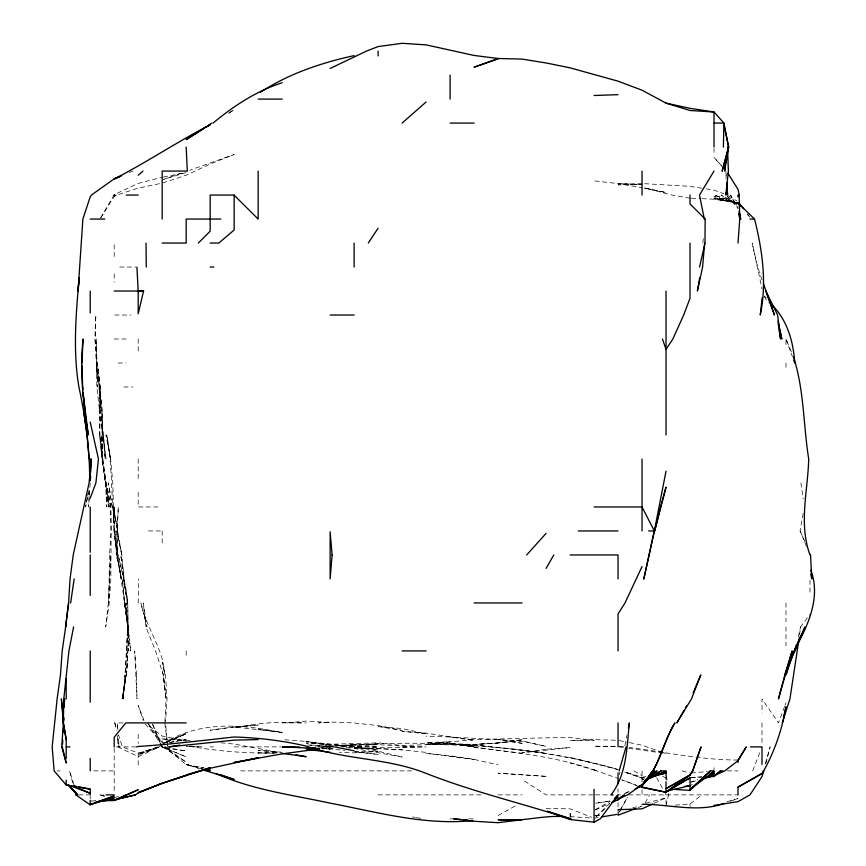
<?xml version="1.0" encoding="UTF-8"?>
<svg xmlns="http://www.w3.org/2000/svg" width="866" height="866" viewBox="0 0 866 866"><rect width="100%" height="100%" fill="white"/><g stroke="black" fill="none" stroke-linecap="round" stroke-linejoin="round"><path stroke-width="0.65" stroke-dasharray="4.33 3.25" d="M114.16 530.955L113.89 506.967L114.193 523.216C111.043 493.869 112.158 464.154 106.832 434.992L110.642 458.98L112.786 482.979L113.489 506.967L121.781 554.954L116.867 530.955L121.911 554.954L124.065 578.943L120.764 554.954L127.302 602.942C124.65 570.618 110.469 539.94 114.193 506.967L114.16 530.955L116.639 554.954L115.773 530.955L116.271 554.954L121.489 578.943L116.975 554.954L121.337 578.943L117.375 554.954L117.083 530.955L118.328 506.967L117.127 530.955L117.375 554.954L124.672 602.942L130.723 650.929L125.451 602.942C130.225 634.854 125.083 666.972 123.21 698.905L125.159 674.917L122.983 698.905L125.841 674.917L122.03 698.905C129.803 667.545 128.027 634.973 127.724 602.942C126.133 579.073 116.499 556.892 114.193 533.142L114.193 529.018M138.192 602.942L138.549 578.943M726.065 179.067L726.173 172.399M126.772 650.929L127.475 626.93L126.219 602.942L127.681 626.93L125.029 674.917M126.642 674.917L127.562 650.929L126.598 674.917L122.03 698.905M89.122 496.305L88.624 506.967L89.328 496.305M89.176 494.973L89.36 490.968M164.908 721.573L166.034 698.905L163.306 674.917L155.566 650.929L145.899 626.93L143.301 602.942L146.96 626.93L140.92 602.942C146.192 627.98 163.598 648.883 164.832 674.917L162.18 662.144L165.514 674.917L167.051 698.905L165.59 721.573M89.414 494.973L90.205 482.979M702.846 243.043L703.614 236.386M799.535 634.93L800.563 626.93L809.991 614.33M806.517 546.554L800.087 530.955L803.215 513.278M87.52 496.868L85.561 506.967L88.917 490.069M87.758 495.601L88.245 493.079M624.873 745.637L626.129 739.315M626.378 738.059L626.887 735.526M666.03 805.845L668.509 794.88L668.238 792.217L668.509 794.88M798.236 637.03L800.563 626.93M619.309 774.54L619.937 772.104M765.858 763.314L770.123 746.893L764.797 765.836M784.585 706.515L778.469 722.904L762.004 698.905L762.004 712.956M785.051 705.26L785.992 702.737M752.695 770.892L760.142 751.699M619.904 811.604L627.363 797.272M645.138 803.02L649.468 794.88M618.67 813.044L619.904 810.771M620.532 809.645L626.746 798.29M100.672 217.907L114.193 194.655L138.192 183.408L162.18 177.303M100.727 217.929L114.193 196.463L116.607 195.066L138.192 188.106L162.18 183.127L186.179 175.213L210.167 163.999L234.156 154.505L189.751 170.223M609.74 803.183L594.974 817.948L607.488 806.582M162.18 744.208L159.333 746.893L138.192 756.603L117.895 746.893L117.668 736.23M675.361 805.131L690.018 804.016L701.828 794.88M228.602 113.284L234.156 109.776L228.559 113.1M690.018 785.743L692.302 784.38M595.191 809.775L610.043 801.429M498.08 815.523L517.5 804.687M624.386 793.678L630.275 790.69M163.382 743.667C198.66 720.718 242.913 723.857 282.143 732.82L258.155 729.075L282.143 732.311L234.156 726.985L210.167 730.211L234.156 726.899L258.155 725.058L234.156 727.57C256.249 723.413 278.798 721.086 301.271 722.904M654.036 803.323L666.03 797.824L666.03 804.503M625.566 793.267L629.095 791.654M165.785 742.638L186.179 733.437L163.382 743.483M595.256 809.883L609.642 803.442M129.37 172.561L132.866 171.067M165.785 742.487L186.179 733.881L162.18 743.147M690.018 782.463L697.595 779.573M638.253 807.588L640.775 806.636M730.428 801.212L738.005 798.539L725.383 802.165M181.124 173.222L163.447 179.414L186.179 172.54M158.056 746.893L138.192 753.745L159.333 746.893L138.192 754.784L159.322 746.893L138.192 753.074L122.312 746.893L118.761 735.526M644.564 778.729L642.042 779.584L644.564 778.891M691.284 782.106L697.595 780.32M645.83 803.291L666.03 797.824M114.193 797.499L119.421 796.33M169.758 742.671L174.813 741.642M176.069 741.393L186.179 739.347L168.491 742.552M163.447 177.043L184.913 172.789M645.83 776.564L642.042 777.235L624.819 772.007M594.054 818.197L598.049 817.526M610.043 800.953L595.386 803.291L610.043 801.158M632.71 807.545L642.042 806.159M333.778 747.769L322.13 748.917M287.144 722.904L306.142 721.053L330.13 722.547L318.461 722.904L330.13 722.017L353.718 722.904L378.117 725.6L402.105 730.439L378.117 726.509L402.105 728.587L426.094 733.805L402.105 731.283L426.094 733.156L474.081 740.354L450.093 736.988L426.094 736.165M691.349 773.024L707.349 771.519M321.838 746.893C420.757 739.131 522.144 742.476 618.043 769.549C556.059 751.298 490.513 744.738 426.094 744.5L450.093 743.862L474.081 745.345L450.093 743.645L474.081 746.893L450.093 743.19C498.123 751.883 547.572 753.517 594.054 769.896L597.075 770.892L570.055 762.935M342.297 746.893L378.117 744.652L415.204 746.893M326.233 746.893L332.793 746.34L320.875 747.369M690.018 777.765L702.012 776.715M95.531 800.725L91.536 801.028L95.531 800.985M594.054 815.75L600.712 815.317M330.13 746.568L317.562 746.893M691.349 777.69L702.012 777.127M642.042 183.592L618.043 184.848L642.042 184.512L618.043 183.56L594.054 180.853M422.283 746.893C383.508 748.668 344.765 746.211 306.142 743.006L330.13 744.284L378.117 742.833L402.105 745.539L450.093 743.862L474.081 746.081L450.093 743.937L474.081 745.377L450.093 744.121L474.081 744.706L546.067 753.247M595.386 815.718L600.712 815.599M276.817 752.814C247.362 753.756 217.799 751.158 188.777 746.189M332.793 748.462L322.13 748.408L330.13 749.187L322.152 748.376M276.817 752.76L258.155 752.922L276.817 753.268M354.118 751.71L378.117 751.547L354.118 752.846L339.461 752.5M113.749 195.066L116.607 195.066M119.67 267.042L135.843 267.042M114.745 315.029L130.961 315.029M114.193 339.017L128.947 339.017M118.079 363.016L125.938 363.016M123.849 387.005L132.92 387.005M138.506 506.967L157.731 506.967M148.465 530.955L160.827 530.955M114.193 722.904L114.832 722.904L116.791 729.215M118.88 722.904L123.048 722.904M282.143 722.904L306.142 722.904M116.412 746.893L135.518 746.893M160.665 743.299L162.18 746.893L186.179 756.808L162.18 746.893L160.113 743.472M186.179 764.646L203.846 767.915L186.179 764.646L164.605 746.893L167.755 746.893L165.514 722.904M210.167 746.893L213.491 746.893M234.156 746.893L280.811 746.893M315.473 746.893L330.13 746.893M371.666 746.893L378.117 746.893L354.118 746.849M402.105 746.893L426.094 746.893M57.113 770.892L60.046 770.892M93.734 770.892L114.193 770.892M240.618 770.892L414.1 770.892M727.343 770.892L738.005 770.892M78.568 794.88L89.328 794.88M104.71 796.558L99.969 794.88L103.303 794.88M378.117 794.88L483.412 794.88M498.08 794.88L522.068 794.88M592.95 794.88L546.067 794.88L522.068 779.476M595.386 794.88L612.717 794.88M618.043 794.88L620.684 794.88M628.608 794.88L738.005 794.88M450.093 818.879L452.756 818.879M468.755 818.879L474.081 818.879M615.38 746.286L594.054 746.211L615.38 746.665M738.005 760.034C701.417 760.023 665.391 752.078 629.149 747.423M340.793 746.427L378.117 749.48L354.118 747.553L402.105 749.848L426.094 752.381M354.118 748.083L378.117 748.386L402.105 749.869M186.179 746.644L201.583 746.893L186.179 745.713M546.067 808.4L570.055 808.833L591.651 817.255M615.38 740.224L594.054 739.651L570.055 740.506L594.054 740.278L570.055 737.594L546.067 737.854L474.081 739.575L426.094 744.349L450.093 741.826L426.094 742.498L474.081 744.565L522.068 741.155L546.067 746.384L522.068 740.939L450.093 737.009M644.705 183.689L690.018 186.352L704.686 188.658M310.136 745.063L332.793 745.951M642.042 184.512L618.043 183.57L642.042 187.706M691.349 198.227L700.681 198.628M702.012 198.682L714.017 199.202L738.005 202.904L714.017 198.033L736.75 202.871M145.012 723.879L162.18 742.433L162.18 738.915L190.174 740.408M307.473 744.998L333.562 746.611M570.055 816.627L592.723 818.11M320.799 747.921L344.798 750.454M284.806 739.791L306.142 741.426L330.13 744.933L306.142 741.577L354.118 746.546L378.117 751.223L402.105 757.057L354.118 748.419M282.143 752.251L258.155 750.292L276.817 752.327M619.255 746.395L624.072 746.795M162.18 738.915L186.179 740.993L162.18 736.068L146.982 724.452M346.216 747.715L351.488 748.181M220.83 742.779L234.156 744.046L280.876 752.684M474.081 747.434L522.068 753.193M355.461 751.861L378.117 754.438L355.461 751.807M450.093 756.159L474.081 759.406L426.094 753.355L450.093 755.715L474.081 759.395L498.08 764.851M160.069 743.299L162.18 747.477L186.179 750.995L162.18 746.893M619.374 746.893L623.368 747.499M628.705 748.311L666.03 753.55L662.425 752.305M706.017 188.864L714.017 190.119L723.738 193.713M412.552 816.963L415.16 817.396M416.47 817.601L421.688 818.446M738.005 202.904L714.017 198.779L738.005 203.358L714.017 195.066L738.005 203.142M690.018 198.173L672.027 195.066L644.564 187.976M99.969 794.88L105.143 795.832M644.564 188.214L666.03 192.533L644.564 187.868M619.309 740.549L628.153 742.357M629.409 742.617L642.042 745.204L661.223 751.894M570.055 757.252L618.043 769.582M186.179 764.537L202.59 768.705L186.179 764.397L199.743 768.856M738.005 203.358L714.017 196.485L738.005 204.116L720.967 195.066L738.005 205.036L727.007 195.889M682.213 770.892L690.018 773.143M624.819 772.169L642.042 778.123L624.029 771.736M594.054 769.928L618.043 778.426M636.986 785.559L621.831 779.855L636.986 785.538M662.739 776.337L666.03 778.155L666.409 780.721M633.923 770.892L642.042 775.579M728.447 195.716L736.944 200.934M162.624 746.893L186.179 762.145L164.605 746.893M726.855 195.997L738.005 208.284L730.59 195.066L738.005 208.143M722.06 166.164L714.017 157.331L721.616 166.164M747.239 214.151L749.75 217.095M764.526 296.02L766.204 298.023M747.477 213.913L749.058 215.97M148.497 723.987L162.18 742.433M764.104 296.324L768.304 302.916M147.685 722.904L159.42 742.324M656.623 777.744L663.518 790.312M664.146 791.459L666.03 794.88M800.087 530.955L805.586 543.047M160.156 742.097L152.048 722.904L159.593 742.097M785.992 344.571L785.992 339.017L791.492 352.213M143.983 720.415L138.192 705.476L143.258 720.415M785.992 339.017L792.422 356.695M762.004 279.956L757.674 267.042L752.164 243.043L762.004 288.822M74.032 784.78L69.518 770.892L73.231 784.78M162.18 670.836L163.306 674.917L166.12 698.905L163.328 674.917M114.193 511.925L117.754 530.955L113.489 506.967M127.692 602.942L123.232 578.943L127.724 602.942L128.179 626.93M114.832 722.904L116.185 730.482M117.094 735.526L119.129 746.893L118.252 734.898M124.347 602.942L127.984 626.93L128.807 650.929L127.973 626.93L124.347 602.942L122.442 578.943L124.672 602.942M570.932 817.677L570.055 811.723L570.055 816.974M800.909 482.979L803.193 498.968M164.843 722.904L167.755 746.893M666.582 776.217L666.993 780.223M117.873 729.573L117.386 722.904L117.527 729.573M725.838 171.067L726.314 177.736M809.991 580.22L809.991 594.293M785.992 363.016L785.992 368.537M785.992 602.942L785.992 621.647M785.992 626.93L785.992 645.884M762.004 722.904L762.004 744.23M714.017 148.411L714.017 152.416M714.017 767.731L714.017 769.842M690.018 804.016L690.018 806.441M666.03 775.73L666.03 780.721M642.042 770.892L642.042 782.009M642.042 789.738L642.042 794.88M618.043 788.894L618.043 792.119M618.043 802.598L618.043 814.181M186.179 650.929L186.179 656.439M162.18 530.955L162.18 544.692M162.18 745.669L162.18 747.477M138.192 339.017L138.192 353.263M138.192 458.98L138.192 478.746M138.192 492.353L138.192 506.967M138.192 734.336L138.192 743.515M138.192 753.074L138.192 766.02M114.193 194.655L114.193 196.463M114.193 244.742L114.193 256.52M114.193 273.948L114.193 282.056M114.193 748.213L114.193 793.57M90.205 795.811L90.205 798.809M96.386 339.017L96.353 363.016L97.826 387.005L96.537 363.016L96.819 387.005L99.601 410.993L99.254 387.005L99.233 410.993L106.117 458.98L103.151 434.992L105.143 458.98L103.574 434.992L100.716 410.993L102.838 434.992L101.972 410.993L102.34 458.98L108.564 506.967L102.437 458.98L101.549 434.992L102.34 458.98L109.462 506.967C104.136 475.272 97.858 443.295 100.142 410.993L99.806 434.992L102.729 458.98L99.698 434.992L106.193 482.979L106.832 506.967L105.436 482.979L102.036 458.98L102.415 410.993L96.321 363.016L94.892 339.017L95.877 315.029C93.052 347.19 100.824 378.907 101.582 410.993L96.353 363.016L96.386 339.017M109.581 554.954L108.629 602.942L110.664 554.954L108.337 602.942L105.728 626.93L109.257 602.942L110.848 578.943L111.162 530.955L110.805 506.967L106.442 482.979L110.718 506.967L111 530.955L109.581 554.954M644.564 777.506L642.042 778.047L644.564 777.516M546.067 749.231L522.068 752.792L570.055 747.575L546.067 749.231M522.068 739.748L498.08 743.006L474.081 744.468L498.08 743.006L522.068 739.748M330.13 747.52L322.13 748.516L330.13 747.52M354.118 744.641L339.461 745.821L378.117 743.97L330.13 746.146L354.118 744.641M546.067 776.358L498.08 773.208L546.067 776.358M522.068 743.364L498.08 739.402L522.068 743.364M114.193 514.491L112.255 506.967L108.434 482.979L112.255 506.967L114.193 514.491M110.696 458.98L105.998 434.992L110.642 458.98M100.175 387.005L97.295 363.016L100.055 387.005L100.608 410.993L100.175 387.005M136.482 674.917L134.685 650.929L137.012 698.905L136.482 674.917"/><path stroke-width="1.3" d="M690.018 195.066L690.018 203.889L705.13 219.055L705.011 243.043L699.576 267.042M725.838 192.393L725.795 195.066L728.403 171.067L727.624 151.074M62.309 746.893L66.206 763.043L61.735 746.893L63.37 722.904L63.792 698.905L68.923 650.929L73.61 626.93M723.381 147.079L723.9 123.08L714.017 111.995L690.018 108.337L666.03 103.119L642.042 90.205L618.043 81.166L570.055 67.829L546.067 62.958L522.068 59.083L498.08 58.498L474.081 55.456L426.094 44.87L402.105 43.3L378.117 46.569L366.437 51.105L330.13 68.479M762.156 297.742L760.261 315.029C766.995 283.02 762.426 250.393 754.524 219.055L738.925 203.791M90.313 480.305L90.486 476.311M90.659 472.316L91.374 458.98L89.09 482.979L73.22 554.954L70.059 578.943L68.598 602.942L65.578 626.93L68.598 602.942M90.313 479.796L90.486 475.899L90.335 479.796M81.956 363.016L83.071 339.017C79.715 371.157 83.179 403.253 88.3 434.992L83.006 392.33L85.02 410.993M66.206 739.607L63.37 722.904L63.629 717.568L63.359 722.904L66.206 739.607L66.206 758.692M62.504 744.23L62.774 740.235M63.337 732.235L63.608 728.23M738.005 243.043L739.759 219.055L739.153 195.066L738.005 196.777L738.005 195.066L739.283 195.066L738.005 189.351L727.97 173.352M704.653 243.043L702.597 267.042L697.39 291.03L699.717 277.705M79.293 277.705L78.048 291.03L82.887 219.055L90.205 196.863L91.406 195.066L114.193 178.829L121.662 175.722M79.185 277.705C75.981 314.001 72.831 350.827 78.893 387.005C85.55 417.661 89.696 448.902 89.663 480.305M725.719 161.736L724.604 171.067L728.62 147.079L723.781 123.08L728.598 147.079L722.179 171.067L728.598 147.079L727.472 147.079M799.026 638.924L789.933 698.905L782.269 722.904M70.644 602.942L74.14 578.943M594.054 506.967L642.042 506.967L654.339 530.955L643.817 578.943L654.339 530.955L666.03 471.115M628.391 727.96L629.398 722.904C626.746 747.445 626.832 774.431 611.039 794.88L613.063 794.88M796.482 644.607L795.031 650.929L800.054 637.03M783.416 717.936L785.992 706.753C781.998 730.168 773.966 753.323 762.004 773.76L738.005 787.129L738.005 794.88M136.915 267.042L138.192 291.03L143.594 291.03L138.192 313.806L138.192 292.026M66.206 622.968L62.2 650.929L60.458 674.917L57.124 698.905L52.166 746.893L54.147 770.892L66.206 785.029L90.205 789.153L90.205 794.88M784.823 674.917L778.458 698.905L792.152 650.929L784.823 674.917L785.992 671.41M619.125 770.892L626.053 746.893M790.42 659.762L785.992 674.917L794.003 650.929L785.992 671.551L805.034 626.93L794.555 649.727C807.859 626.042 821.152 597.475 810.825 570.185M763.877 770.892L762.004 776.586L749.967 794.88L738.005 801.635L714.017 805.423M90.205 498.199L95.899 482.979L98.453 458.98L90.205 422.045M693.103 692.908L700.789 674.917L691.479 698.905L676.844 722.904L684.086 710.228M642.042 566.548L625.014 602.942L618.043 613.918L618.043 650.929M685.407 707.923L686.727 705.617M546.067 568.388L553.807 554.954M762.459 772.44L763.379 770.892M714.017 171.067L699.49 195.066L704.339 219.055L705.13 219.055M368.31 243.043L378.117 228.18M642.042 785.733L652.607 770.892L642.042 785.733L634.973 788.958M642.042 785.559C659.123 768.315 662.782 743.299 674.906 722.904C662.176 742.974 659.405 768.38 642.042 785.419L654.923 770.892L651.243 774.691M526.69 554.954L546.067 533.369M643.882 782.29L646.642 779.443M198.357 243.043L210.167 231.233L210.167 195.066L234.026 195.066L258.155 219.055L258.155 171.067M614.351 798.571L618.043 794.88L600.235 818.879L594.054 822.18L570.055 819.517L547.29 811.226L571.105 818.879M674.029 789.391L690.018 790.366L710.391 770.892L714.017 770.892M612.284 802.197L618.043 796.937L618.043 799.989L624.451 794.88L620.175 797.662M691.956 787.595L710.391 770.892M644.044 782.42L657.034 770.892L652.044 774.821M402.105 123.08L426.094 102.004M707.349 776.845L714.017 776.488L720.469 770.892L722.829 770.892M138.192 175.235L142.998 171.067M646.036 779.541L650.041 776.391M213.036 123.08C233.723 105.998 256.379 90.952 282.143 82.779M691.068 788.58L714.017 771.433L714.017 776.488M716.16 774.063L720.469 770.892M135.464 794.88L114.193 799.924L135.464 794.88L138.192 792.91L162.18 783.275L186.179 775.308L162.18 783.275L138.192 792.617L162.18 783.351L210.167 767.741L186.179 775.038L210.167 768.25L258.155 757.826L234.156 762.491L282.143 753.875L319.467 748.852L307.473 750.292M644.272 781.305L660.996 770.892L666.03 770.892M203.304 129.012L186.179 139.599L211.769 123.08M205.599 127.594L210.167 124.769C177.487 141.623 146.906 162.202 114.193 179.024L120.028 176.534M709.449 774.161L714.017 771.433M690.018 790.366L690.018 777.874L666.03 792.163L690.018 774.918L692.573 770.892L701.038 746.893L692.811 770.892L690.018 775.211L666.03 788.612L690.018 774.918L666.03 792.249L642.042 787.465M260.439 92.272C288.746 73.686 321.264 62.861 354.118 55.597M738.005 787.129L760.857 773.879M648.731 777.755L660.996 770.892M671.735 788.092L674.029 786.815M676.314 785.538L690.018 777.874M700.821 780.147L714.017 773.316L711.484 774.28M637.333 787.097L642.042 784.693L627.569 794.88L619.233 798.528M125.971 794.88L114.193 800.498L138.192 789.76L114.193 800.509L99.536 800.888M652.834 803.875L642.042 808.833L618.043 809.71L620.716 809.32M612.045 802.36L618.043 799.686M715.208 775.124L724.723 770.892L738.005 760.77L746.275 746.893L738.005 760.034L738.005 762.426M646.837 779.497L666.03 771.465L666.03 775.59M635.72 808.541L618.043 815.187L618.043 814.181M75.255 792.358L75.937 794.88L90.205 804.871L114.193 795.973L90.205 804.406L114.193 797.738L106.615 799.318M498.08 58.498L474.081 67.202L498.08 58.92M724.117 803.432C697.899 812.968 669.191 804.146 642.042 804.308M655.93 774.886L666.03 771.465M703.906 778.534L714.017 775.676L711.343 775.904M649.619 777.484L666.03 772.916L655.93 775.081L666.03 772.992L659.719 774.107M136.525 746.893L138.192 746.481C170.321 744.414 202.168 740.506 234.156 736.998C258.393 737.702 282.511 740.625 306.142 746.091C345.079 759.861 387.665 757.912 426.094 773.381C473.031 791.838 522.155 803.442 570.055 818.879M666.03 791.286L690.018 785.635L684.692 786.36M602.054 816.855L616.711 814.408M179.944 745.096L168.74 746.893L234.156 740.149L258.155 739.553M96.862 801.808L114.193 799.34L111.53 799.535M313.99 747.78L306.142 748.657L315.516 747.834M306.142 750.454L319.467 749.177M104.862 800.032L108.867 799.729M472.749 820.567C424.6 825.579 377.046 812.113 330.13 803.139C291.853 794.88 252.049 789.814 216.164 773.522M594.054 95.509L618.043 94.665M258.155 99.092L282.143 99.092M450.093 123.08L474.081 123.08M714.017 123.08L723.9 123.08M126.274 195.066L138.192 195.066M90.205 219.055L104.829 219.055M220.819 219.055L186.179 219.055L186.179 243.043L162.18 243.043M749.913 219.055L754.524 219.055M210.167 243.043L218.817 243.043L234.156 229.999L234.156 195.066M210.167 267.042L213.826 267.042M114.193 291.03L143.594 291.03M330.13 315.029L354.118 315.029M578.272 530.955L618.043 530.955M648.699 530.955L654.339 530.955M570.055 554.954L618.043 554.954L618.043 578.943M474.081 602.942L522.068 602.942M402.105 650.929L426.094 650.929M186.179 722.904L125.841 722.904L114.193 737.204L114.193 746.893M66.206 746.893L69.929 746.893M750.324 746.893L762.004 746.893M75.937 794.88L77.312 794.88L68.771 785.43M106.009 794.88L114.193 794.88M563.398 816.616C541.445 815.101 520.109 822.592 498.08 819.691L522.068 819.745L498.08 822.7L474.081 821.271L453.578 818.879L461.264 819.474M299.474 747.022L282.143 746.893L315.473 748.311M463.83 819.669L467.672 819.972M308.805 749.588L330.13 752.273M282.143 753.366L306.142 756.711L296.031 754.838M207.634 768.651L210.167 769.116L207.634 768.64M334.633 746.893L354.118 750.822M73.783 785.798L76.316 786.317M78.838 786.826L90.205 789.153M205.112 769.344L210.167 770.632L205.112 769.322M666.03 103.119L690.018 110.491L714.017 111.995L714.017 147.079M202.2 769.668L234.156 779.497L220.267 774.518M639.509 786.49L666.03 792.249L666.03 781.846M68.739 785.202L90.205 793.278L79.401 788.612M67.981 784.748L77.724 794.88L68.869 785.43M738.85 204.354L740.527 206.314M772.093 305.027C787.367 320.29 793.483 341.973 794.728 363.016L793.808 360.483M738.795 202.612L743.537 208.771M793.494 357.009C804.189 389.754 803.269 425.119 808.714 458.98C807.87 491.011 798.571 523.67 809.991 554.954M763.411 283.647L774.453 315.029L765.836 291.03L777.625 315.029L780.569 339.017L779.054 329.686M662.468 339.017L666.03 349.344L672.85 339.017L683.675 315.029L690.018 298.25L690.018 243.043M778.155 323.862L781.846 339.017L778.025 321.34M739.174 213.068L740.647 219.055L739.207 211.152M739.174 212.993L740.647 219.055M810.933 573.942L811.691 578.943L810.576 554.954M83.601 410.993L87.065 434.992L89.133 458.98M62.817 712.242L61.367 698.905L63.37 722.904M63.25 716.236L63.694 720.241M82.432 387.005L82.725 389.668L82.01 365.679M726.704 183.062L727.559 195.066L726.877 183.062M186.179 147.079L187.316 171.067L162.18 171.067L162.18 219.055M146.04 243.043L146.257 267.042M89.988 458.98L90.194 480.782L90.205 458.98M762.004 747.769L762.004 764.342M666.03 291.03L666.03 434.992M642.042 171.067L642.042 195.066M642.042 458.98L642.042 530.955M618.043 722.904L618.043 746.893M618.043 772.808L618.043 783.719M594.054 789.283L594.054 822.18M450.093 75.093L450.093 99.092M378.117 51.105L378.117 55.933M354.118 243.043L354.118 267.042M90.205 291.03L90.205 313.027M90.205 506.967L90.205 552.259M90.205 554.954L90.205 595.397M90.205 650.929L90.205 702.207M90.205 758.41L90.205 770.892M90.205 800.368L90.205 804.871M66.206 678.587L66.206 698.905M66.206 780.158L66.206 785.029M64.549 698.905L64.16 706.905L64.549 698.905M332.111 554.954L330.13 578.943L330.13 531.756L332.111 554.954M660.552 506.967L654.685 530.955L666.03 487.125L660.552 506.967M739.759 219.055L739.12 213.794L739.748 219.055"/></g></svg>
